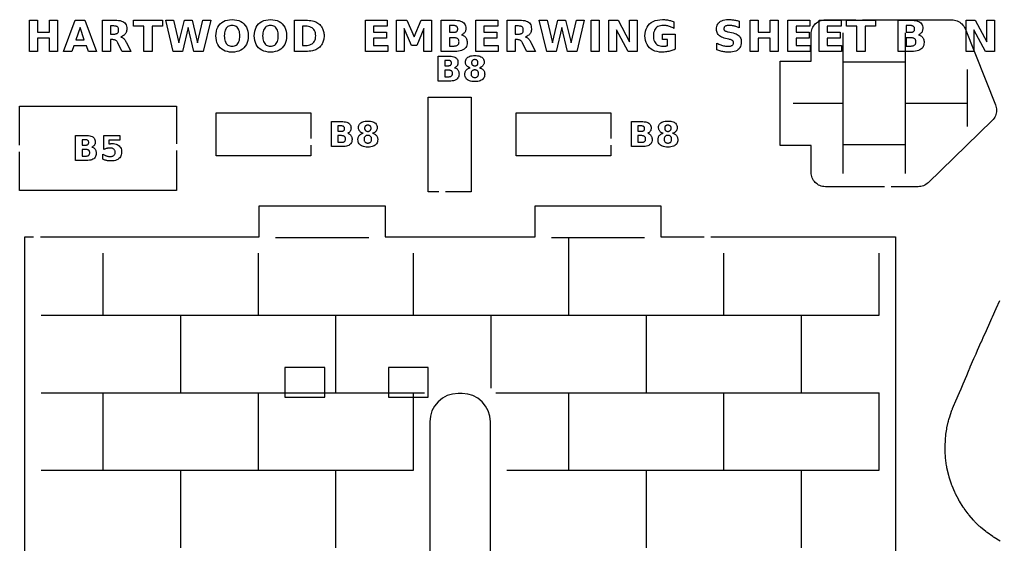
# Model space of a CAD drawing. Header units: millimetres. Extents: x 8 to 297, y 5 to 291.
# Drawn here: x 8.4 to 103, y 239.3 to 290.1 of the extents above; entities that cross this region are included whole.
import ezdxf

# ---------------------------------------------------------------- set-up
doc = ezdxf.new("R2010")
doc.units = ezdxf.units.MM
for name, color, linetype in [('CUT', 1, 'CONTINUOUS'), ('ENGRAVE', 5, 'CONTINUOUS'), ('SCORE', 7, 'CONTINUOUS')]:
    doc.layers.add(name, color=color, linetype=linetype)

msp = doc.modelspace()

# ---------------------------------------------------------------- linework, layer by layer
at = {"layer": 'CUT', "color": 1}
for points in [[(92.0059, 273.925), (86.2982, 273.925), (86.1652, 273.9315), (86.0317, 273.9513), (85.9008, 273.9841), (85.7738, 274.0296), (85.6518, 274.0873), (85.536, 274.1567), (85.4277, 274.237), (85.3277, 274.3277), (85.237, 274.4277), (85.1567, 274.536), (85.0873, 274.6518), (85.0296, 274.7738), (84.9841, 274.9008), (84.9513, 275.0317), (84.9315, 275.1652), (84.925, 275.2982), (84.925, 277.925), (81.925, 277.925), (81.925, 286.075), (84.925, 286.075), (84.925, 288.7018), (84.9315, 288.8348), (84.9513, 288.9683), (84.9841, 289.0992), (85.0296, 289.2262), (85.0873, 289.3482), (85.1567, 289.464), (85.237, 289.5723), (85.3277, 289.6723), (85.4277, 289.763), (85.536, 289.8433), (85.6518, 289.9127), (85.7738, 289.9704), (85.9008, 290.0159), (86.0317, 290.0487), (86.1652, 290.0685), (86.2982, 290.075), (89.2409, 290.075)], [(89.8909, 290.075), (98.5217, 290.075), (98.656, 290.0683), (98.7909, 290.0481), (98.923, 290.0147), (99.0512, 289.9683), (99.1742, 289.9094), (99.2908, 289.8387), (99.3997, 289.7567), (99.5001, 289.6644), (99.5908, 289.5626), (99.6709, 289.4523), (99.7397, 289.3346), (99.7958, 289.2124), (102.7471, 281.8343), (102.7904, 281.7082), (102.8216, 281.5767), (102.8398, 281.4428), (102.8447, 281.3077), (102.8363, 281.1728), (102.8147, 281.0394), (102.7802, 280.9087), (102.7329, 280.7821), (102.6735, 280.6607), (102.6024, 280.5457), (102.5204, 280.4383), (102.4295, 280.3408), (96.2294, 274.3129), (96.1314, 274.2264), (96.0241, 274.1487), (95.9097, 274.0816), (95.7895, 274.0259), (95.6644, 273.982), (95.5357, 273.9504), (95.4046, 273.9313), (95.274, 273.925), (92.6559, 273.925)], [(48.95, 273.425), (47.925, 273.425), (47.925, 282.575), (52.075, 282.575), (52.075, 273.425), (49.6, 273.425)], [(8.425, 277.9373), (8.425, 281.7123), (23.575, 281.7123), (23.575, 278.0873)], [(36.575, 277.95), (36.575, 276.925), (27.425, 276.925), (27.425, 281.075), (36.575, 281.075), (36.575, 278.6)], [(65.575, 277.95), (65.575, 276.925), (56.425, 276.925), (56.425, 281.075), (65.575, 281.075), (65.575, 278.6)], [(23.575, 277.4373), (23.575, 273.5623), (8.425, 273.5623), (8.425, 277.2873)], [(10.4333, 269.075), (31.5917, 269.075), (31.5917, 272.075), (43.7417, 272.075), (43.7417, 269.075), (58.2583, 269.075), (58.2583, 272.075), (70.4083, 272.075), (70.4083, 269.075), (74.5833, 269.075)], [(26.8667, 196.925), (8.925, 196.925), (8.925, 269.075), (9.7833, 269.075)], [(75.2333, 269.075), (93.075, 269.075), (93.075, 196.925), (70.4083, 196.925), (70.4083, 193.925), (58.2583, 193.925), (58.2583, 196.925), (43.7417, 196.925), (43.7417, 193.925), (31.5917, 193.925), (31.5917, 196.925), (27.5167, 196.925)], [(103.1849, 239.652), (102.6039, 240.0004), (102.5589, 240.0286), (102.5145, 240.0577), (102.4706, 240.0877), (101.9255, 240.4765), (101.883, 240.5082), (101.8411, 240.5407), (101.7998, 240.574), (101.2967, 240.9968), (101.257, 241.0316), (101.218, 241.067), (101.1797, 241.1033), (100.7163, 241.5597), (100.6796, 241.5973), (100.6437, 241.6355), (100.6085, 241.6745), (100.1838, 242.1643), (100.1501, 242.2046), (100.1173, 242.2456), (100.0853, 242.2872), (99.699, 242.8105), (99.6685, 242.8535), (99.6389, 242.8971), (99.6102, 242.9413), (99.2626, 243.4991), (99.2355, 243.5447), (99.2093, 243.5908), (99.184, 243.6374), (98.8761, 244.2319), (98.8526, 244.2796), (98.83, 244.3277), (98.8085, 244.3762), (98.5457, 245.0007), (98.5241, 245.0553), (98.5037, 245.1103), (98.4845, 245.1659), (98.268, 245.8406), (98.2523, 245.8932), (98.2377, 245.946), (98.2242, 245.9992), (98.0545, 246.729), (98.0413, 246.793), (98.0296, 246.8572), (98.0195, 246.9218), (97.9182, 247.6922), (97.9129, 247.739), (97.9084, 247.7859), (97.9047, 247.8328), (97.8814, 248.2194), (97.8799, 248.2486), (97.8788, 248.2778), (97.878, 248.3071), (97.8709, 248.7345), (97.8709, 248.7754), (97.8714, 248.8163), (97.8726, 248.8571), (97.8974, 249.4125), (97.8996, 249.4496), (97.9022, 249.4867), (97.9054, 249.5238), (97.9412, 249.8791), (97.9449, 249.9122), (97.949, 249.9452), (97.9536, 249.9781), (98.0284, 250.4734), (98.0357, 250.517), (98.0438, 250.5605), (98.0525, 250.6038), (98.1753, 251.1634), (98.181, 251.188), (98.1869, 251.2126), (98.193, 251.2371), (98.2463, 251.4428), (98.2587, 251.4873), (98.2718, 251.5316), (98.2857, 251.5756), (98.5361, 252.3239), (98.5531, 252.3717), (98.571, 252.4192), (98.5898, 252.4663), (98.6888, 252.7013), (98.6921, 252.7091), (98.9098, 253.2169), (99.2578, 254.0266), (99.4123, 254.3923), (99.605, 254.8495), (99.6077, 254.8557), (99.9564, 255.6712), (99.9574, 255.6737), (100.1289, 256.0724), (100.1296, 256.0741), (100.307, 256.4851), (100.309, 256.4897), (100.662, 257.2993), (100.6634, 257.3024), (100.871, 257.7753), (100.872, 257.7773), (101.0182, 258.1089), (101.3726, 258.9189), (101.3749, 258.9242), (101.6243, 259.4876), (101.7318, 259.7315), (101.7324, 259.733), (102.0877, 260.5368), (102.3774, 261.1998), (102.3783, 261.2018), (102.4402, 261.3429), (102.445, 261.3538), (102.8059, 262.1565), (103.1533, 262.9319)], [(53.925, 234.8037), (53.925, 251.1963), (53.8723, 251.7316), (53.7172, 252.2427), (53.4655, 252.7137), (53.1266, 253.1266), (52.7137, 253.4655), (52.2427, 253.7172), (51.7316, 253.8723), (51.1963, 253.925), (50.8037, 253.925), (50.2684, 253.8723), (49.7573, 253.7172), (49.2863, 253.4655), (48.8734, 253.1266), (48.5345, 252.7137), (48.2828, 252.2427), (48.1277, 251.7316), (48.075, 251.1963), (48.075, 234.8037)]]:
    msp.add_lwpolyline(points, dxfattribs=at)
for points in [[(37.925, 256.425), (34.075, 256.425), (34.075, 253.575), (37.925, 253.575), (37.925, 256.425)], [(47.925, 256.425), (44.075, 256.425), (44.075, 253.575), (47.925, 253.575), (47.925, 256.425)]]:
    msp.add_lwpolyline(points, close=True, dxfattribs=at)
at = {"layer": 'ENGRAVE', "color": 5}
for points in [[(12.1047, 287), (11.3214, 287), (11.3214, 288.2878), (10.1658, 288.2878), (10.1658, 287), (9.3825, 287), (9.3825, 290.0375), (10.1658, 290.0375), (10.1658, 288.8799), (11.3214, 288.8799), (11.3214, 290.0375), (12.1047, 290.0375), (12.1047, 287)], [(15.0708, 287), (14.8796, 287.5534), (13.6548, 287.5534), (13.4615, 287), (12.6742, 287), (13.7992, 290.0375), (14.7331, 290.0375), (15.8582, 287), (15.0708, 287)], [(18.144, 289.9872), (18.2818, 289.948), (18.4017, 289.8976), (18.5039, 289.8361), (18.5893, 289.7625), (18.6593, 289.6758), (18.7137, 289.5762), (18.7525, 289.4636), (18.7758, 289.3379), (18.7836, 289.1993), (18.7796, 289.1019), (18.7674, 289.0105), (18.7472, 288.9252), (18.719, 288.8457), (18.6826, 288.7723), (18.6381, 288.7049), (18.5856, 288.6433), (18.5248, 288.5874), (18.4558, 288.5371), (18.3786, 288.4924), (18.2933, 288.4534), (18.1997, 288.4201), (18.2523, 288.4053), (18.3031, 288.3854), (18.352, 288.3603), (18.3991, 288.3301), (18.4443, 288.2948), (18.4876, 288.2543), (18.5301, 288.2075), (18.5727, 288.1533), (18.6155, 288.0918), (18.6585, 288.0228), (18.7016, 287.9464), (18.745, 287.8626), (19.1702, 287), (18.336, 287), (17.9657, 287.7548), (17.9284, 287.8267), (17.8908, 287.8907), (17.8531, 287.9466), (17.8152, 287.9944), (17.7771, 288.0343), (17.7389, 288.0661), (17.6985, 288.0916), (17.6538, 288.1124), (17.6049, 288.1286), (17.5517, 288.1402), (17.4943, 288.1472), (17.4327, 288.1495), (17.2109, 288.1495), (17.2109, 287), (16.4277, 287), (16.4277, 290.0375), (17.6239, 290.0375), (17.8151, 290.0319), (17.9885, 290.0151), (18.144, 289.9872)], [(20.4497, 287), (20.4497, 289.4455), (19.4406, 289.4455), (19.4406, 290.0375), (22.2401, 290.0375), (22.2401, 289.4455), (21.233, 289.4455), (21.233, 287), (20.4497, 287)], [(25.6253, 287.8301), (26.1502, 290.0375), (26.8949, 290.0375), (26.1787, 287), (25.2754, 287), (24.724, 289.3092), (24.1788, 287), (23.2755, 287), (22.5532, 290.0375), (23.304, 290.0375), (23.8289, 287.8301), (24.3497, 290.0375), (25.1045, 290.0375), (25.6253, 287.8301)], [(30.1092, 289.6733), (30.236, 289.5248), (30.3398, 289.3584), (30.4205, 289.1744), (30.4781, 288.9726), (30.5127, 288.753), (30.5243, 288.5157), (30.5127, 288.279), (30.4781, 288.06), (30.4205, 287.8586), (30.3398, 287.6748), (30.236, 287.5086), (30.1092, 287.3601), (29.962, 287.232), (29.7973, 287.1273), (29.6148, 287.0458), (29.4148, 286.9876), (29.1971, 286.9526), (28.9618, 286.941), (28.727, 286.9526), (28.5098, 286.9876), (28.3099, 287.0458), (28.1276, 287.1273), (27.9627, 287.232), (27.8153, 287.3601), (27.6882, 287.5086), (27.5842, 287.6748), (27.5033, 287.8586), (27.4455, 288.06), (27.4108, 288.279), (27.3993, 288.5157), (27.4108, 288.753), (27.4455, 288.9726), (27.5033, 289.1744), (27.5842, 289.3584), (27.6882, 289.5248), (27.8153, 289.6733), (27.9627, 289.8014), (28.1276, 289.9062), (28.3099, 289.9877), (28.5098, 290.0459), (28.727, 290.0808), (28.9618, 290.0924), (29.1971, 290.0808), (29.4148, 290.0459), (29.6148, 289.9877), (29.7973, 289.9062), (29.962, 289.8014), (30.1092, 289.6733)], [(28.4063, 289.2603), (28.346, 289.1662), (28.2967, 289.06), (28.2583, 288.9419), (28.2309, 288.8118), (28.2145, 288.6698), (28.209, 288.5157), (28.2145, 288.3623), (28.2309, 288.2207), (28.2583, 288.091), (28.2967, 287.9732), (28.346, 287.8672), (28.4063, 287.7731), (28.4766, 287.6923), (28.5558, 287.6262), (28.6439, 287.5747), (28.7409, 287.538), (28.8469, 287.516), (28.9618, 287.5086), (29.0773, 287.516), (29.1837, 287.538), (29.2812, 287.5747), (29.3696, 287.6262), (29.4489, 287.6923), (29.5192, 287.7731), (29.5795, 287.8672), (29.6288, 287.9732), (29.6672, 288.091), (29.6946, 288.2207), (29.7111, 288.3623), (29.7166, 288.5157), (29.7111, 288.6698), (29.6946, 288.8118), (29.6672, 288.9419), (29.6288, 289.06), (29.5795, 289.1662), (29.5192, 289.2603), (29.4489, 289.3412), (29.3696, 289.4073), (29.2812, 289.4587), (29.1837, 289.4954), (29.0773, 289.5175), (28.9618, 289.5248), (28.8469, 289.5175), (28.7409, 289.4954), (28.6439, 289.4587), (28.5558, 289.4073), (28.4766, 289.3412), (28.4063, 289.2603)], [(33.818, 289.6733), (33.9448, 289.5248), (34.0485, 289.3584), (34.1292, 289.1744), (34.1869, 288.9726), (34.2215, 288.753), (34.233, 288.5157), (34.2215, 288.279), (34.1869, 288.06), (34.1292, 287.8586), (34.0485, 287.6748), (33.9448, 287.5086), (33.818, 287.3601), (33.6708, 287.232), (33.506, 287.1273), (33.3236, 287.0458), (33.1235, 286.9876), (32.9058, 286.9526), (32.6705, 286.941), (32.4358, 286.9526), (32.2185, 286.9876), (32.0187, 287.0458), (31.8363, 287.1273), (31.6715, 287.232), (31.524, 287.3601), (31.3969, 287.5086), (31.2929, 287.6748), (31.212, 287.8586), (31.1542, 288.06), (31.1195, 288.279), (31.108, 288.5157), (31.1195, 288.753), (31.1542, 288.9726), (31.212, 289.1744), (31.2929, 289.3584), (31.3969, 289.5248), (31.524, 289.6733), (31.6715, 289.8014), (31.8363, 289.9062), (32.0187, 289.9877), (32.2185, 290.0459), (32.4358, 290.0808), (32.6705, 290.0924), (32.9058, 290.0808), (33.1235, 290.0459), (33.3236, 289.9877), (33.506, 289.9062), (33.6708, 289.8014), (33.818, 289.6733)], [(32.1151, 289.2603), (32.0548, 289.1662), (32.0054, 289.06), (31.9671, 288.9419), (31.9397, 288.8118), (31.9232, 288.6698), (31.9177, 288.5157), (31.9232, 288.3623), (31.9397, 288.2207), (31.9671, 288.091), (32.0054, 287.9732), (32.0548, 287.8672), (32.1151, 287.7731), (32.1853, 287.6923), (32.2645, 287.6262), (32.3526, 287.5747), (32.4496, 287.538), (32.5556, 287.516), (32.6705, 287.5086), (32.786, 287.516), (32.8925, 287.538), (32.9899, 287.5747), (33.0783, 287.6262), (33.1576, 287.6923), (33.2279, 287.7731), (33.2882, 287.8672), (33.3376, 287.9732), (33.376, 288.091), (33.4034, 288.2207), (33.4198, 288.3623), (33.4253, 288.5157), (33.4198, 288.6698), (33.4034, 288.8118), (33.376, 288.9419), (33.3376, 289.06), (33.2882, 289.1662), (33.2279, 289.2603), (33.1576, 289.3412), (33.0783, 289.4073), (32.9899, 289.4587), (32.8925, 289.4954), (32.786, 289.5175), (32.6705, 289.5248), (32.5556, 289.5175), (32.4496, 289.4954), (32.3526, 289.4587), (32.2645, 289.4073), (32.1853, 289.3412), (32.1151, 289.2603)], [(36.7255, 289.969), (36.8482, 289.9388), (36.9584, 289.9021), (37.0633, 289.8578), (37.1628, 289.8058), (37.2569, 289.7462), (37.3457, 289.679), (37.429, 289.6042), (37.4972, 289.5339), (37.5592, 289.4602), (37.6152, 289.3829), (37.665, 289.3022), (37.7088, 289.2179), (37.7464, 289.1301), (37.7781, 289.0386), (37.8041, 288.9432), (37.8242, 288.8438), (37.8387, 288.7404), (37.8473, 288.6331), (37.8502, 288.5218), (37.8473, 288.4093), (37.8387, 288.3008), (37.8242, 288.1965), (37.8041, 288.0964), (37.7781, 288.0003), (37.7464, 287.9084), (37.7088, 287.8203), (37.665, 287.7358), (37.6152, 287.6549), (37.5592, 287.5775), (37.4972, 287.5036), (37.429, 287.4333), (37.3449, 287.3585), (37.2554, 287.2913), (37.1605, 287.2317), (37.0601, 287.1797), (36.9543, 287.1354), (36.8431, 287.0987), (36.7197, 287.0685), (36.5773, 287.0439), (36.4159, 287.0247), (36.2355, 287.011), (36.0361, 287.0027), (35.8177, 287), (34.9917, 287), (34.9917, 290.0375), (35.8177, 290.0375), (36.0385, 290.0348), (36.2396, 290.0266), (36.4212, 290.0128), (36.5831, 289.9937), (36.7255, 289.969)], [(43.8861, 288.2878), (42.6348, 288.2878), (42.6348, 287.592), (44.0102, 287.592), (44.0102, 287), (41.8516, 287), (41.8516, 290.0375), (43.9654, 290.0375), (43.9654, 289.4455), (42.6348, 289.4455), (42.6348, 288.8799), (43.8861, 288.8799), (43.8861, 288.2878)], [(48.2438, 287), (47.5033, 287), (47.5033, 289.2217), (46.8034, 287.5839), (46.307, 287.5839), (45.6071, 289.2217), (45.6071, 287), (44.8645, 287), (44.8645, 290.0375), (45.8614, 290.0375), (46.5531, 288.4119), (47.2489, 290.0375), (48.2438, 290.0375), (48.2438, 287)], [(51.5818, 288.2867), (51.6164, 288.2135), (51.6433, 288.1353), (51.6625, 288.0521), (51.6741, 287.9639), (51.6779, 287.8708), (51.6696, 287.7305), (51.6449, 287.6027), (51.6036, 287.4873), (51.5459, 287.3843), (51.4716, 287.2938), (51.3809, 287.2157), (51.2733, 287.1498), (51.1485, 287.0958), (51.0065, 287.0539), (50.8474, 287.024), (50.671, 287.006), (50.4775, 287), (49.1775, 287), (49.1775, 290.0375), (50.3534, 290.0375), (50.5547, 290.0322), (50.7365, 290.0163), (50.8989, 289.9897), (51.042, 289.9525), (51.1657, 289.9047), (51.27, 289.8463), (51.3567, 289.7761), (51.4277, 289.6932), (51.4828, 289.5976), (51.5223, 289.4891), (51.5459, 289.3679), (51.5538, 289.2339), (51.5509, 289.1618), (51.5423, 289.0934), (51.5279, 289.0287), (51.5077, 288.9676), (51.4817, 288.9102), (51.45, 288.8565), (51.4128, 288.8068), (51.3705, 288.7617), (51.3229, 288.7209), (51.2701, 288.6847), (51.2121, 288.6529), (51.1489, 288.6256), (51.2299, 288.5977), (51.3045, 288.563), (51.3727, 288.5213), (51.4347, 288.4728), (51.4903, 288.4173), (51.5396, 288.355), (51.5818, 288.2867)], [(50.6749, 288.943), (50.7041, 288.9722), (50.728, 289.0058), (50.7466, 289.0437), (50.7599, 289.0858), (50.7679, 289.1323), (50.7705, 289.183), (50.7679, 289.2332), (50.7599, 289.2792), (50.7466, 289.3211), (50.728, 289.3589), (50.7041, 289.3925), (50.6749, 289.4221), (50.6405, 289.4473), (50.6012, 289.4679), (50.5569, 289.4839), (50.5076, 289.4953), (50.4534, 289.5022), (50.3941, 289.5045), (49.9608, 289.5045), (49.9608, 288.8616), (50.3941, 288.8616), (50.4534, 288.8638), (50.5076, 288.8706), (50.5569, 288.8819), (50.6012, 288.8977), (50.6405, 288.9181), (50.6749, 288.943)], [(54.5545, 288.8799), (54.5545, 288.2878), (53.3033, 288.2878), (53.3033, 287.592), (54.6786, 287.592), (54.6786, 287), (52.52, 287), (52.52, 290.0375), (54.6339, 290.0375), (54.6339, 289.4455), (53.3033, 289.4455), (53.3033, 288.8799), (54.5545, 288.8799)], [(57.0938, 290.0151), (57.2493, 289.9872), (57.3871, 289.948), (57.507, 289.8976), (57.6092, 289.8361), (57.6946, 289.7625), (57.7646, 289.6758), (57.819, 289.5762), (57.8578, 289.4636), (57.8811, 289.3379), (57.8889, 289.1993), (57.8849, 289.1019), (57.8728, 289.0105), (57.8525, 288.9252), (57.8243, 288.8457), (57.7879, 288.7723), (57.7434, 288.7049), (57.6909, 288.6433), (57.6301, 288.5874), (57.5611, 288.5371), (57.4839, 288.4924), (57.3986, 288.4534), (57.305, 288.4201), (57.3577, 288.4053), (57.4084, 288.3854), (57.4573, 288.3603), (57.5044, 288.3301), (57.5496, 288.2948), (57.5929, 288.2543), (57.6354, 288.2075), (57.678, 288.1533), (57.7208, 288.0918), (57.7638, 288.0228), (57.8069, 287.9464), (57.8503, 287.8626), (58.2755, 287), (57.4413, 287), (57.071, 287.7548), (57.0337, 287.8267), (56.9961, 287.8907), (56.9584, 287.9466), (56.9205, 287.9944), (56.8824, 288.0343), (56.8442, 288.0661), (56.8038, 288.0916), (56.7591, 288.1124), (56.7102, 288.1286), (56.657, 288.1402), (56.5996, 288.1472), (56.538, 288.1495), (56.3162, 288.1495), (56.3162, 287), (55.533, 287), (55.533, 290.0375), (56.7292, 290.0375), (56.9204, 290.0319), (57.0938, 290.0151)], [(62.2467, 290.0375), (62.9913, 290.0375), (62.2751, 287), (61.3718, 287), (60.8205, 289.3092), (60.2752, 287), (59.3719, 287), (58.6497, 290.0375), (59.4004, 290.0375), (59.9253, 287.8301), (60.4461, 290.0375), (61.2009, 290.0375), (61.7218, 287.8301), (62.2467, 290.0375)], [(64.4539, 287), (63.6707, 287), (63.6707, 290.0375), (64.4539, 290.0375), (64.4539, 287)], [(68.1098, 287), (67.2349, 287), (66.1302, 289.0833), (66.1302, 287), (65.3876, 287), (65.3876, 290.0375), (66.2625, 290.0375), (67.3672, 287.9542), (67.3672, 290.0375), (68.1098, 290.0375), (68.1098, 287)], [(71.2679, 287.0379), (71.1634, 287.0122), (71.0577, 286.9904), (70.9509, 286.9726), (70.843, 286.9588), (70.7339, 286.9489), (70.6237, 286.943), (70.5124, 286.941), (70.2682, 286.9528), (70.0415, 286.9881), (69.8323, 287.047), (69.6407, 287.1295), (69.4666, 287.2356), (69.31, 287.3652), (69.1745, 287.515), (69.0636, 287.6816), (68.9773, 287.8649), (68.9157, 288.0651), (68.8788, 288.282), (68.8665, 288.5157), (68.879, 288.7518), (68.9166, 288.9705), (68.9794, 289.1718), (69.0672, 289.3557), (69.1801, 289.5222), (69.3181, 289.6713), (69.4779, 289.8), (69.6563, 289.9053), (69.8532, 289.9872), (70.0686, 290.0457), (70.3026, 290.0807), (70.5551, 290.0924), (70.6554, 290.0909), (70.7544, 290.0861), (70.8519, 290.0782), (70.948, 290.0671), (71.0427, 290.0529), (71.1359, 290.0355), (71.2276, 290.015), (71.3176, 289.9914), (71.4058, 289.9648), (71.4922, 289.9351), (71.5769, 289.9024), (71.6598, 289.8666), (71.6598, 289.238), (71.5751, 289.2841), (71.4906, 289.3261), (71.4063, 289.3641), (71.3221, 289.398), (71.2381, 289.4278), (71.1543, 289.4536), (71.0705, 289.4754), (70.9866, 289.4932), (70.9027, 289.507), (70.8188, 289.5169), (70.7348, 289.5228), (70.6507, 289.5248), (70.5007, 289.5176), (70.3626, 289.4958), (70.2364, 289.4595), (70.1222, 289.4086), (70.0199, 289.3433), (69.9295, 289.2634), (69.8521, 289.17), (69.7888, 289.0641), (69.7395, 288.9457), (69.7043, 288.8149), (69.6832, 288.6715), (69.6762, 288.5157), (69.683, 288.3611), (69.7033, 288.2187), (69.7372, 288.0885), (69.7847, 287.9705), (69.8457, 287.8647), (69.9203, 287.7711), (70.0074, 287.6909), (70.1059, 287.6253), (70.2158, 287.5742), (70.3372, 287.5378), (70.4699, 287.5159), (70.6141, 287.5086), (70.6543, 287.5091), (70.6936, 287.5103), (70.7318, 287.5124), (70.7692, 287.5154), (70.8055, 287.5192), (70.8409, 287.5239), (70.8753, 287.5295), (70.9084, 287.536), (70.9404, 287.5435), (70.9712, 287.5519), (71.0007, 287.5613), (71.0291, 287.5717), (71.0291, 288.1617), (70.551, 288.1617), (70.551, 288.6866), (71.7717, 288.6866), (71.7717, 287.2258), (71.6735, 287.1803), (71.5739, 287.1388), (71.4732, 287.1012), (71.3712, 287.0676), (71.2679, 287.0379)], [(77.6482, 289.4238), (77.5679, 289.4473), (77.4882, 289.4679), (77.4096, 289.4853), (77.3324, 289.4995), (77.2568, 289.5106), (77.1826, 289.5185), (77.1098, 289.5232), (77.0386, 289.5248), (76.9491, 289.5227), (76.8677, 289.5162), (76.7944, 289.5055), (76.7293, 289.4905), (76.6724, 289.4711), (76.6235, 289.4475), (76.5825, 289.4194), (76.5489, 289.3865), (76.5228, 289.3488), (76.5042, 289.3065), (76.493, 289.2593), (76.4893, 289.2074), (76.4918, 289.1682), (76.4993, 289.132), (76.5119, 289.0988), (76.5295, 289.0686), (76.5521, 289.0414), (76.5798, 289.0172), (76.6141, 288.995), (76.6565, 288.9739), (76.7072, 288.9539), (76.7661, 288.9349), (76.8331, 288.917), (76.9084, 288.9002), (77.242, 288.8331), (77.4028, 288.7962), (77.5472, 288.7535), (77.6754, 288.7049), (77.7873, 288.6504), (77.8829, 288.5901), (77.9622, 288.5238), (78.0275, 288.4498), (78.0809, 288.3661), (78.1225, 288.2726), (78.1521, 288.1694), (78.1699, 288.0565), (78.1759, 287.9338), (78.1676, 287.7735), (78.1427, 287.6274), (78.1013, 287.4957), (78.0434, 287.3782), (77.9689, 287.275), (77.8778, 287.1862), (77.7697, 287.1112), (77.6442, 287.05), (77.5012, 287.0023), (77.3407, 286.9682), (77.1628, 286.9478), (76.9674, 286.941), (76.871, 286.9425), (76.7745, 286.9471), (76.678, 286.9547), (76.5813, 286.9654), (76.4845, 286.9791), (76.3875, 286.9959), (76.2906, 287.0157), (76.1936, 287.0384), (76.0966, 287.0641), (75.9996, 287.0927), (75.9026, 287.1242), (75.8057, 287.1587), (75.8057, 287.8199), (75.9021, 287.7705), (75.9975, 287.7253), (76.0918, 287.6844), (76.185, 287.6477), (76.2771, 287.6152), (76.3682, 287.587), (76.4582, 287.563), (76.5471, 287.5434), (76.635, 287.5282), (76.7218, 287.5173), (76.8075, 287.5108), (76.8921, 287.5086), (76.9742, 287.511), (77.0497, 287.5181), (77.1184, 287.53), (77.1805, 287.5466), (77.236, 287.568), (77.2847, 287.5941), (77.3264, 287.6246), (77.3605, 287.6592), (77.387, 287.6978), (77.4059, 287.7406), (77.4173, 287.7874), (77.4211, 287.8382), (77.4185, 287.8839), (77.4108, 287.9259), (77.3979, 287.9644), (77.3799, 287.9992), (77.3568, 288.0304), (77.3285, 288.0579), (77.2925, 288.0833), (77.2463, 288.1077), (77.1899, 288.1312), (77.1232, 288.1538), (77.0463, 288.1755), (76.9592, 288.1963), (76.6561, 288.2634), (76.511, 288.2992), (76.3795, 288.3414), (76.2616, 288.3901), (76.1574, 288.4452), (76.0668, 288.5067), (75.9898, 288.5747), (75.9254, 288.65), (75.8728, 288.7336), (75.8319, 288.8255), (75.8026, 288.9255), (75.7851, 289.0339), (75.7792, 289.1505), (75.7874, 289.2959), (75.8118, 289.4297), (75.8525, 289.5518), (75.9094, 289.6623), (75.9827, 289.7611), (76.0722, 289.8483), (76.177, 289.9229), (76.296, 289.9839), (76.4292, 290.0314), (76.5767, 290.0653), (76.7385, 290.0857), (76.9145, 290.0924), (76.9983, 290.0914), (77.0829, 290.0883), (77.1683, 290.083), (77.2545, 290.0757), (77.3414, 290.0663), (77.4292, 290.0548), (77.5179, 290.0412), (77.6076, 290.0255), (77.6983, 290.0078), (77.79, 289.9879), (77.8827, 289.9659), (77.9765, 289.9419), (77.9765, 289.299), (77.8934, 289.3348), (77.811, 289.3675), (77.7293, 289.3972), (77.6482, 289.4238)], [(81.7524, 290.0375), (81.7524, 287), (80.9691, 287), (80.9691, 288.2878), (79.8135, 288.2878), (79.8135, 287), (79.0302, 287), (79.0302, 290.0375), (79.8135, 290.0375), (79.8135, 288.8799), (80.9691, 288.8799), (80.9691, 290.0375), (81.7524, 290.0375)], [(84.7185, 288.8799), (84.7185, 288.2878), (83.4673, 288.2878), (83.4673, 287.592), (84.8426, 287.592), (84.8426, 287), (82.684, 287), (82.684, 290.0375), (84.7979, 290.0375), (84.7979, 289.4455), (83.4673, 289.4455), (83.4673, 288.8799), (84.7185, 288.8799)], [(87.7314, 288.2878), (86.4802, 288.2878), (86.4802, 287.592), (87.8556, 287.592), (87.8556, 287), (85.6969, 287), (85.6969, 290.0375), (87.8108, 290.0375), (87.8108, 289.4455), (86.4802, 289.4455), (86.4802, 288.8799), (87.7314, 288.8799), (87.7314, 288.2878)], [(89.3569, 289.4455), (88.3477, 289.4455), (88.3477, 290.0375), (91.1472, 290.0375), (91.1472, 289.4455), (90.1401, 289.4455), (90.1401, 287), (89.3569, 287), (89.3569, 289.4455)], [(95.7404, 288.2867), (95.7749, 288.2135), (95.8018, 288.1353), (95.8211, 288.0521), (95.8326, 287.9639), (95.8364, 287.8708), (95.8282, 287.7305), (95.8034, 287.6027), (95.7622, 287.4873), (95.7044, 287.3843), (95.6301, 287.2938), (95.5394, 287.2157), (95.4318, 287.1498), (95.307, 287.0958), (95.165, 287.0539), (95.0059, 287.024), (94.8296, 287.006), (94.6361, 287), (93.336, 287), (93.336, 290.0375), (94.512, 290.0375), (94.7132, 290.0322), (94.895, 290.0163), (95.0575, 289.9897), (95.2005, 289.9525), (95.3242, 289.9047), (95.4285, 289.8463), (95.5152, 289.7761), (95.5862, 289.6932), (95.6414, 289.5976), (95.6808, 289.4891), (95.7044, 289.3679), (95.7123, 289.2339), (95.7094, 289.1618), (95.7008, 289.0934), (95.6864, 289.0287), (95.6662, 288.9676), (95.6403, 288.9102), (95.6086, 288.8565), (95.5714, 288.8068), (95.529, 288.7617), (95.4814, 288.7209), (95.4286, 288.6847), (95.3706, 288.6529), (95.3075, 288.6256), (95.3884, 288.5977), (95.463, 288.563), (95.5312, 288.5213), (95.5932, 288.4728), (95.6488, 288.4173), (95.6981, 288.355), (95.7404, 288.2867)], [(94.8334, 288.943), (94.8626, 288.9722), (94.8865, 289.0058), (94.9051, 289.0437), (94.9184, 289.0858), (94.9264, 289.1323), (94.929, 289.183), (94.9264, 289.2332), (94.9184, 289.2792), (94.9051, 289.3211), (94.8865, 289.3589), (94.8626, 289.3925), (94.8334, 289.4221), (94.7991, 289.4473), (94.7597, 289.4679), (94.7154, 289.4839), (94.6661, 289.4953), (94.6119, 289.5022), (94.5527, 289.5045), (94.1193, 289.5045), (94.1193, 288.8616), (94.5527, 288.8616), (94.6119, 288.8638), (94.6661, 288.8706), (94.7154, 288.8819), (94.7597, 288.8977), (94.7991, 288.9181), (94.8334, 288.943)], [(102.6353, 287), (101.7604, 287), (100.6557, 289.0833), (100.6557, 287), (99.9131, 287), (99.9131, 290.0375), (100.7879, 290.0375), (101.8927, 287.9542), (101.8927, 290.0375), (102.6353, 290.0375), (102.6353, 287)], [(14.6822, 288.1169), (14.2672, 289.3254), (13.8501, 288.1169), (14.6822, 288.1169)], [(17.9262, 288.816), (17.9529, 288.8564), (17.9736, 288.9033), (17.9885, 288.9567), (17.9974, 289.0168), (18.0003, 289.0833), (17.9974, 289.1492), (17.9885, 289.2086), (17.9736, 289.2614), (17.9529, 289.3076), (17.9262, 289.3473), (17.8935, 289.3804), (17.854, 289.4077), (17.8068, 289.4301), (17.7519, 289.4475), (17.6892, 289.4599), (17.6187, 289.4674), (17.5405, 289.4699), (17.2109, 289.4699), (17.2109, 288.6907), (17.5405, 288.6907), (17.6187, 288.6932), (17.6892, 288.7008), (17.7519, 288.7136), (17.8068, 288.7314), (17.854, 288.7543), (17.8935, 288.7822), (17.9262, 288.816)], [(36.5951, 287.6978), (36.6985, 287.7573), (36.7892, 287.8301), (36.8666, 287.9154), (36.9299, 288.0127), (36.9792, 288.122), (37.0143, 288.2433), (37.0354, 288.3766), (37.0425, 288.5218), (37.0355, 288.6664), (37.0144, 288.799), (36.9794, 288.9196), (36.9304, 289.0282), (36.8673, 289.1248), (36.7902, 289.2095), (36.6997, 289.2816), (36.5965, 289.3406), (36.4804, 289.3865), (36.3517, 289.4193), (36.2101, 289.4389), (36.0557, 289.4455), (35.775, 289.4455), (35.775, 287.592), (36.0557, 287.592), (36.2095, 287.5987), (36.3506, 287.6185), (36.4792, 287.6516), (36.5951, 287.6978)], [(56.9988, 288.7822), (57.0315, 288.816), (57.0582, 288.8564), (57.0789, 288.9033), (57.0938, 288.9567), (57.1027, 289.0168), (57.1056, 289.0833), (57.1027, 289.1492), (57.0938, 289.2086), (57.0789, 289.2614), (57.0582, 289.3076), (57.0315, 289.3473), (56.9988, 289.3804), (56.9593, 289.4077), (56.9121, 289.4301), (56.8572, 289.4475), (56.7945, 289.4599), (56.724, 289.4674), (56.6458, 289.4699), (56.3162, 289.4699), (56.3162, 288.6907), (56.6458, 288.6907), (56.724, 288.6932), (56.7945, 288.7008), (56.8572, 288.7136), (56.9121, 288.7314), (56.9593, 288.7543), (56.9988, 288.7822)], [(50.812, 287.6688), (50.8417, 287.7105), (50.8649, 287.7579), (50.8814, 287.8109), (50.8913, 287.8695), (50.8946, 287.9338), (50.8913, 287.9969), (50.8815, 288.0544), (50.8651, 288.1065), (50.8422, 288.1531), (50.8127, 288.1942), (50.7766, 288.2299), (50.7339, 288.26), (50.6846, 288.2847), (50.6286, 288.3039), (50.5659, 288.3176), (50.4966, 288.3258), (50.4206, 288.3285), (49.9608, 288.3285), (49.9608, 287.533), (50.4206, 287.533), (50.496, 287.5358), (50.5649, 287.5441), (50.6273, 287.558), (50.6833, 287.5773), (50.7327, 287.6023), (50.7756, 287.6327), (50.812, 287.6688)], [(94.9705, 287.6688), (95.0002, 287.7105), (95.0234, 287.7579), (95.0399, 287.8109), (95.0498, 287.8695), (95.0531, 287.9338), (95.0499, 287.9969), (95.04, 288.0544), (95.0236, 288.1065), (95.0007, 288.1531), (94.9712, 288.1942), (94.9351, 288.2299), (94.8925, 288.26), (94.8431, 288.2847), (94.7871, 288.3039), (94.7245, 288.3176), (94.6551, 288.3258), (94.5791, 288.3285), (94.1193, 288.3285), (94.1193, 287.533), (94.5791, 287.533), (94.6545, 287.5358), (94.7234, 287.5441), (94.7859, 287.558), (94.8418, 287.5773), (94.8912, 287.6023), (94.9341, 287.6327), (94.9705, 287.6688)], [(50.6502, 285.3539), (50.6998, 285.315), (50.7443, 285.2707), (50.7837, 285.2208), (50.8175, 285.1662), (50.8452, 285.1076), (50.8667, 285.045), (50.8821, 284.9785), (50.8913, 284.9079), (50.8944, 284.8334), (50.8878, 284.7212), (50.868, 284.619), (50.835, 284.5266), (50.7887, 284.4443), (50.7293, 284.3718), (50.6567, 284.3093), (50.5706, 284.2566), (50.4708, 284.2135), (50.3573, 284.1799), (50.2299, 284.156), (50.0889, 284.1416), (49.9341, 284.1368), (48.894, 284.1368), (48.894, 286.5668), (49.8348, 286.5668), (49.9958, 286.5626), (50.1412, 286.5498), (50.2712, 286.5286), (50.3856, 286.4988), (50.4846, 286.4606), (50.568, 286.4138), (50.6374, 286.3577), (50.6942, 286.2914), (50.7383, 286.2149), (50.7698, 286.1281), (50.7888, 286.0311), (50.7951, 285.9239), (50.7928, 285.8663), (50.7859, 285.8115), (50.7743, 285.7597), (50.7582, 285.7109), (50.7374, 285.665), (50.7121, 285.622), (50.6823, 285.5823), (50.6484, 285.5461), (50.6103, 285.5136), (50.5681, 285.4846), (50.5217, 285.4591), (50.4712, 285.4373), (50.5359, 285.415), (50.5956, 285.3872), (50.6502, 285.3539)], [(49.9581, 285.6333), (49.9976, 285.6424), (50.033, 285.655), (50.0645, 285.6713), (50.092, 285.6912), (50.1153, 285.7146), (50.1344, 285.7415), (50.1493, 285.7717), (50.1599, 285.8055), (50.1663, 285.8426), (50.1684, 285.8832), (50.1663, 285.9234), (50.1599, 285.9602), (50.1493, 285.9937), (50.1344, 286.0239), (50.1153, 286.0509), (50.092, 286.0745), (50.0645, 286.0946), (50.033, 286.1111), (49.9976, 286.1239), (49.9581, 286.1331), (49.9147, 286.1386), (49.8673, 286.1404), (49.5207, 286.1404), (49.5207, 285.6261), (49.8673, 285.6261), (49.9147, 285.6279), (49.9581, 285.6333)], [(51.7711, 285.5154), (51.7185, 285.5516), (51.672, 285.5917), (51.6315, 285.6358), (51.5972, 285.6839), (51.5691, 285.7357), (51.5473, 285.7913), (51.5317, 285.8507), (51.5223, 285.9139), (51.5192, 285.9809), (51.5256, 286.0794), (51.5447, 286.1697), (51.5766, 286.2519), (51.6212, 286.3259), (51.6786, 286.3919), (51.7487, 286.4496), (51.8312, 286.4989), (51.9256, 286.5392), (52.0319, 286.5705), (52.1502, 286.5929), (52.2804, 286.6063), (52.4226, 286.6108), (52.5637, 286.6063), (52.6931, 286.593), (52.8107, 286.5707), (52.9166, 286.5395), (53.0107, 286.4994), (53.0931, 286.4505), (53.1632, 286.3929), (53.2206, 286.327), (53.2652, 286.2529), (53.2971, 286.1705), (53.3162, 286.0798), (53.3226, 285.9809), (53.3195, 285.9139), (53.31, 285.8507), (53.2943, 285.7913), (53.2723, 285.7357), (53.2441, 285.6839), (53.2095, 285.6358), (53.1688, 285.5917), (53.1221, 285.5516), (53.0693, 285.5154), (53.0106, 285.4832), (52.9458, 285.455), (52.875, 285.4308), (52.9541, 285.4056), (53.0265, 285.3757), (53.0921, 285.341), (53.151, 285.3016), (53.2031, 285.2575), (53.2486, 285.2086), (53.2871, 285.1551), (53.3186, 285.0971), (53.3432, 285.0346), (53.3607, 284.9677), (53.3712, 284.8963), (53.3747, 284.8204), (53.368, 284.7049), (53.348, 284.5991), (53.3147, 284.5032), (53.268, 284.4171), (53.208, 284.3408), (53.1346, 284.2744), (53.0482, 284.2179), (52.9488, 284.1717), (52.8366, 284.1358), (52.7114, 284.1101), (52.5734, 284.0947), (52.4226, 284.0896), (52.2711, 284.0947), (52.1326, 284.1101), (52.0069, 284.1358), (51.8941, 284.1717), (51.7942, 284.2179), (51.7072, 284.2744), (51.6334, 284.3408), (51.5729, 284.4171), (51.5259, 284.5032), (51.4924, 284.5991), (51.4722, 284.7049), (51.4655, 284.8204), (51.469, 284.8963), (51.4795, 284.9677), (51.4971, 285.0346), (51.5216, 285.0971), (51.5531, 285.1551), (51.5917, 285.2086), (51.6371, 285.2575), (51.6892, 285.3016), (51.7481, 285.341), (51.8137, 285.3757), (51.8861, 285.4056), (51.9652, 285.4308), (51.8944, 285.455), (51.8297, 285.4832), (51.7711, 285.5154)], [(52.1206, 285.8283), (52.1318, 285.7892), (52.1475, 285.7539), (52.1676, 285.7223), (52.1922, 285.6944), (52.221, 285.6706), (52.2536, 285.651), (52.2901, 285.6358), (52.3304, 285.625), (52.3746, 285.6185), (52.4226, 285.6163), (52.4695, 285.6185), (52.5128, 285.625), (52.5524, 285.6358), (52.5882, 285.651), (52.6203, 285.6706), (52.6488, 285.6944), (52.6732, 285.7223), (52.6931, 285.7539), (52.7086, 285.7892), (52.7197, 285.8283), (52.7263, 285.871), (52.7285, 285.9174), (52.7263, 285.9638), (52.7197, 286.0065), (52.7086, 286.0454), (52.6931, 286.0805), (52.6732, 286.1119), (52.6488, 286.1396), (52.6203, 286.1632), (52.5882, 286.1825), (52.5524, 286.1976), (52.5128, 286.2083), (52.4695, 286.2147), (52.4226, 286.2169), (52.3746, 286.2147), (52.3304, 286.2082), (52.2901, 286.1974), (52.2536, 286.1822), (52.221, 286.1626), (52.1922, 286.1388), (52.1676, 286.1109), (52.1475, 286.0795), (52.1318, 286.0444), (52.1206, 286.0057), (52.1139, 285.9634), (52.1117, 285.9174), (52.1139, 285.871), (52.1206, 285.8283)], [(50.0539, 284.5832), (50.0986, 284.5987), (50.1382, 284.6186), (50.1725, 284.643), (50.2016, 284.6718), (50.2254, 284.7052), (50.2439, 284.7431), (50.2572, 284.7855), (50.2651, 284.8324), (50.2677, 284.8839), (50.2651, 284.9343), (50.2572, 284.9804), (50.2441, 285.022), (50.2258, 285.0593), (50.2022, 285.0922), (50.1733, 285.1207), (50.1392, 285.1448), (50.0997, 285.1646), (50.0549, 285.1799), (50.0048, 285.1909), (49.9493, 285.1975), (49.8885, 285.1996), (49.5207, 285.1996), (49.5207, 284.5633), (49.8885, 284.5633), (49.9488, 284.5655), (50.004, 284.5721), (50.0539, 284.5832)], [(52.2671, 285.2001), (52.2243, 285.1814), (52.1861, 285.1574), (52.1524, 285.128), (52.1235, 285.0937), (52.0999, 285.0548), (52.0816, 285.0112), (52.0685, 284.9631), (52.0606, 284.9103), (52.058, 284.853), (52.0606, 284.7956), (52.0685, 284.7429), (52.0816, 284.6949), (52.0999, 284.6515), (52.1235, 284.6128), (52.1524, 284.5787), (52.1861, 284.5496), (52.2243, 284.5258), (52.2671, 284.5073), (52.3144, 284.4941), (52.3662, 284.4861), (52.4226, 284.4835), (52.4783, 284.4861), (52.5296, 284.4941), (52.5764, 284.5073), (52.6186, 284.5258), (52.6563, 284.5496), (52.6895, 284.5787), (52.7178, 284.6128), (52.741, 284.6515), (52.7591, 284.6949), (52.7719, 284.7429), (52.7797, 284.7956), (52.7823, 284.853), (52.7797, 284.9108), (52.7719, 284.9639), (52.7591, 285.0123), (52.741, 285.0559), (52.7178, 285.0947), (52.6895, 285.1288), (52.6563, 285.1579), (52.6186, 285.1817), (52.5764, 285.2003), (52.5296, 285.2135), (52.4783, 285.2214), (52.4226, 285.2241), (52.3662, 285.2214), (52.3144, 285.2134), (52.2671, 285.2001)], [(40.3122, 279.017), (40.3617, 278.9782), (40.4062, 278.9339), (40.4456, 278.884), (40.4795, 278.8294), (40.5071, 278.7708), (40.5286, 278.7082), (40.544, 278.6417), (40.5532, 278.5711), (40.5563, 278.4966), (40.5497, 278.3844), (40.5299, 278.2821), (40.4969, 278.1898), (40.4507, 278.1074), (40.3913, 278.035), (40.3187, 277.9725), (40.2326, 277.9198), (40.1328, 277.8767), (40.0192, 277.8431), (39.8919, 277.8192), (39.7508, 277.8048), (39.596, 277.8), (38.556, 277.8), (38.556, 280.23), (39.4967, 280.23), (39.6577, 280.2258), (39.8032, 280.213), (39.9331, 280.1918), (40.0476, 280.162), (40.1465, 280.1238), (40.23, 280.077), (40.2994, 280.0209), (40.3561, 279.9546), (40.4003, 279.878), (40.4318, 279.7913), (40.4507, 279.6943), (40.457, 279.5871), (40.4547, 279.5294), (40.4478, 279.4747), (40.4363, 279.4229), (40.4201, 279.3741), (40.3994, 279.3282), (40.374, 279.2852), (40.3443, 279.2455), (40.3104, 279.2093), (40.2723, 279.1767), (40.2301, 279.1477), (40.1837, 279.1223), (40.1331, 279.1005), (40.1979, 279.0782), (40.2576, 279.0504), (40.3122, 279.017)], [(41.4331, 279.1786), (41.3805, 279.2147), (41.334, 279.2549), (41.2935, 279.299), (41.2592, 279.347), (41.2311, 279.3988), (41.2093, 279.4545), (41.1937, 279.5139), (41.1843, 279.5771), (41.1812, 279.6441), (41.1876, 279.7425), (41.2067, 279.8329), (41.2386, 279.9151), (41.2832, 279.9891), (41.3406, 280.055), (41.4107, 280.1128), (41.4931, 280.1621), (41.5875, 280.2023), (41.6939, 280.2337), (41.8122, 280.2561), (41.9424, 280.2695), (42.0845, 280.274), (42.2257, 280.2695), (42.355, 280.2561), (42.4727, 280.2339), (42.5786, 280.2027), (42.6727, 280.1626), (42.7551, 280.1136), (42.8252, 280.0561), (42.8826, 279.9902), (42.9272, 279.9161), (42.9591, 279.8337), (42.9782, 279.743), (42.9846, 279.6441), (42.9814, 279.5771), (42.972, 279.5139), (42.9563, 279.4545), (42.9343, 279.3988), (42.906, 279.347), (42.8715, 279.299), (42.8307, 279.2549), (42.784, 279.2147), (42.7313, 279.1786), (42.6725, 279.1464), (42.6078, 279.1182), (42.537, 279.0939), (42.6161, 279.0688), (42.6884, 279.0389), (42.7541, 279.0042), (42.8129, 278.9648), (42.8651, 278.9207), (42.9105, 278.8718), (42.9491, 278.8183), (42.9806, 278.7603), (43.0051, 278.6978), (43.0226, 278.6309), (43.0331, 278.5595), (43.0367, 278.4836), (43.03, 278.3681), (43.01, 278.2623), (42.9766, 278.1664), (42.93, 278.0803), (42.8699, 278.004), (42.7966, 277.9375), (42.7101, 277.8811), (42.6108, 277.8349), (42.4985, 277.799), (42.3734, 277.7733), (42.2354, 277.7579), (42.0845, 277.7528), (41.9331, 277.7579), (41.7945, 277.7733), (41.6689, 277.799), (41.5561, 277.8349), (41.4562, 277.8811), (41.3692, 277.9375), (41.2953, 278.004), (41.2349, 278.0803), (41.1879, 278.1664), (41.1543, 278.2623), (41.1342, 278.3681), (41.1275, 278.4836), (41.131, 278.5595), (41.1415, 278.6309), (41.159, 278.6978), (41.1835, 278.7603), (41.2151, 278.8183), (41.2536, 278.8718), (41.299, 278.9207), (41.3512, 278.9648), (41.4101, 279.0042), (41.4757, 279.0389), (41.5481, 279.0688), (41.6271, 279.0939), (41.5564, 279.1182), (41.4917, 279.1464), (41.4331, 279.1786)], [(69.3122, 279.017), (69.3617, 278.9782), (69.4062, 278.9339), (69.4456, 278.884), (69.4795, 278.8294), (69.5071, 278.7708), (69.5286, 278.7082), (69.544, 278.6417), (69.5532, 278.5711), (69.5563, 278.4966), (69.5497, 278.3844), (69.5299, 278.2821), (69.4969, 278.1898), (69.4507, 278.1074), (69.3913, 278.035), (69.3187, 277.9725), (69.2326, 277.9198), (69.1328, 277.8767), (69.0192, 277.8431), (68.8919, 277.8192), (68.7508, 277.8048), (68.596, 277.8), (67.556, 277.8), (67.556, 280.23), (68.4967, 280.23), (68.6577, 280.2258), (68.8032, 280.213), (68.9331, 280.1918), (69.0476, 280.162), (69.1465, 280.1238), (69.23, 280.077), (69.2994, 280.0209), (69.3561, 279.9546), (69.4003, 279.878), (69.4318, 279.7913), (69.4507, 279.6943), (69.457, 279.5871), (69.4547, 279.5294), (69.4478, 279.4747), (69.4363, 279.4229), (69.4201, 279.3741), (69.3994, 279.3282), (69.374, 279.2852), (69.3443, 279.2455), (69.3104, 279.2093), (69.2723, 279.1767), (69.2301, 279.1477), (69.1837, 279.1223), (69.1331, 279.1005), (69.1979, 279.0782), (69.2576, 279.0504), (69.3122, 279.017)], [(70.4331, 279.1786), (70.3805, 279.2147), (70.334, 279.2549), (70.2935, 279.299), (70.2592, 279.347), (70.2311, 279.3988), (70.2093, 279.4545), (70.1937, 279.5139), (70.1843, 279.5771), (70.1812, 279.6441), (70.1876, 279.7425), (70.2067, 279.8329), (70.2386, 279.9151), (70.2832, 279.9891), (70.3406, 280.055), (70.4107, 280.1128), (70.4931, 280.1621), (70.5875, 280.2023), (70.6939, 280.2337), (70.8122, 280.2561), (70.9424, 280.2695), (71.0845, 280.274), (71.2257, 280.2695), (71.355, 280.2561), (71.4727, 280.2339), (71.5786, 280.2027), (71.6727, 280.1626), (71.7551, 280.1136), (71.8252, 280.0561), (71.8826, 279.9902), (71.9272, 279.9161), (71.9591, 279.8337), (71.9782, 279.743), (71.9846, 279.6441), (71.9814, 279.5771), (71.972, 279.5139), (71.9563, 279.4545), (71.9343, 279.3988), (71.906, 279.347), (71.8715, 279.299), (71.8307, 279.2549), (71.784, 279.2147), (71.7313, 279.1786), (71.6725, 279.1464), (71.6078, 279.1182), (71.537, 279.0939), (71.6161, 279.0688), (71.6884, 279.0389), (71.7541, 279.0042), (71.8129, 278.9648), (71.8651, 278.9207), (71.9105, 278.8718), (71.9491, 278.8183), (71.9806, 278.7603), (72.0051, 278.6978), (72.0226, 278.6309), (72.0331, 278.5595), (72.0367, 278.4836), (72.03, 278.3681), (72.01, 278.2623), (71.9766, 278.1664), (71.93, 278.0803), (71.8699, 278.004), (71.7966, 277.9375), (71.7101, 277.8811), (71.6108, 277.8349), (71.4985, 277.799), (71.3734, 277.7733), (71.2354, 277.7579), (71.0845, 277.7528), (70.9331, 277.7579), (70.7945, 277.7733), (70.6689, 277.799), (70.5561, 277.8349), (70.4562, 277.8811), (70.3692, 277.9375), (70.2953, 278.004), (70.2349, 278.0803), (70.1879, 278.1664), (70.1543, 278.2623), (70.1342, 278.3681), (70.1275, 278.4836), (70.131, 278.5595), (70.1415, 278.6309), (70.159, 278.6978), (70.1835, 278.7603), (70.2151, 278.8183), (70.2536, 278.8718), (70.299, 278.9207), (70.3512, 278.9648), (70.4101, 279.0042), (70.4757, 279.0389), (70.5481, 279.0688), (70.6271, 279.0939), (70.5564, 279.1182), (70.4917, 279.1464), (70.4331, 279.1786)], [(39.6201, 279.2965), (39.6595, 279.3055), (39.695, 279.3182), (39.7264, 279.3345), (39.7539, 279.3544), (39.7773, 279.3778), (39.7964, 279.4046), (39.8113, 279.4349), (39.8219, 279.4687), (39.8283, 279.5058), (39.8304, 279.5464), (39.8283, 279.5865), (39.8219, 279.6234), (39.8113, 279.6569), (39.7964, 279.6871), (39.7773, 279.714), (39.7539, 279.7377), (39.7264, 279.7578), (39.695, 279.7743), (39.6595, 279.7871), (39.6201, 279.7963), (39.5767, 279.8017), (39.5293, 279.8036), (39.1826, 279.8036), (39.1826, 279.2893), (39.5293, 279.2893), (39.5767, 279.2911), (39.6201, 279.2965)], [(41.7826, 279.4914), (41.7938, 279.4524), (41.8094, 279.4171), (41.8296, 279.3855), (41.8542, 279.3576), (41.883, 279.3337), (41.9156, 279.3142), (41.9521, 279.299), (41.9924, 279.2882), (42.0365, 279.2817), (42.0845, 279.2795), (42.1315, 279.2817), (42.1747, 279.2882), (42.2143, 279.299), (42.2502, 279.3142), (42.2823, 279.3337), (42.3107, 279.3576), (42.3351, 279.3855), (42.355, 279.4171), (42.3706, 279.4524), (42.3816, 279.4914), (42.3883, 279.5342), (42.3905, 279.5806), (42.3883, 279.627), (42.3816, 279.6697), (42.3706, 279.7086), (42.355, 279.7437), (42.3351, 279.7751), (42.3107, 279.8028), (42.2823, 279.8264), (42.2502, 279.8457), (42.2143, 279.8608), (42.1747, 279.8715), (42.1315, 279.8779), (42.0845, 279.8801), (42.0365, 279.8779), (41.9924, 279.8714), (41.9521, 279.8605), (41.9156, 279.8454), (41.883, 279.8258), (41.8542, 279.802), (41.8296, 279.7741), (41.8094, 279.7426), (41.7938, 279.7076), (41.7826, 279.6689), (41.7759, 279.6265), (41.7736, 279.5806), (41.7759, 279.5342), (41.7826, 279.4914)], [(68.6201, 279.2965), (68.6595, 279.3055), (68.695, 279.3182), (68.7264, 279.3345), (68.7539, 279.3544), (68.7773, 279.3778), (68.7964, 279.4046), (68.8113, 279.4349), (68.8219, 279.4687), (68.8283, 279.5058), (68.8304, 279.5464), (68.8283, 279.5865), (68.8219, 279.6234), (68.8113, 279.6569), (68.7964, 279.6871), (68.7773, 279.714), (68.7539, 279.7377), (68.7264, 279.7578), (68.695, 279.7743), (68.6595, 279.7871), (68.6201, 279.7963), (68.5767, 279.8017), (68.5293, 279.8036), (68.1826, 279.8036), (68.1826, 279.2893), (68.5293, 279.2893), (68.5767, 279.2911), (68.6201, 279.2965)], [(70.7826, 279.4914), (70.7938, 279.4524), (70.8094, 279.4171), (70.8296, 279.3855), (70.8542, 279.3576), (70.883, 279.3337), (70.9156, 279.3142), (70.9521, 279.299), (70.9924, 279.2882), (71.0365, 279.2817), (71.0845, 279.2795), (71.1315, 279.2817), (71.1747, 279.2882), (71.2143, 279.299), (71.2502, 279.3142), (71.2823, 279.3337), (71.3107, 279.3576), (71.3351, 279.3855), (71.355, 279.4171), (71.3706, 279.4524), (71.3816, 279.4914), (71.3883, 279.5342), (71.3905, 279.5806), (71.3883, 279.627), (71.3816, 279.6697), (71.3706, 279.7086), (71.355, 279.7437), (71.3351, 279.7751), (71.3107, 279.8028), (71.2823, 279.8264), (71.2502, 279.8457), (71.2143, 279.8608), (71.1747, 279.8715), (71.1315, 279.8779), (71.0845, 279.8801), (71.0365, 279.8779), (70.9924, 279.8714), (70.9521, 279.8605), (70.9156, 279.8454), (70.883, 279.8258), (70.8542, 279.802), (70.8296, 279.7741), (70.8094, 279.7426), (70.7938, 279.7076), (70.7826, 279.6689), (70.7759, 279.6265), (70.7736, 279.5806), (70.7759, 279.5342), (70.7826, 279.4914)], [(15.5905, 277.6794), (15.64, 277.6405), (15.6845, 277.5962), (15.724, 277.5463), (15.7578, 277.4917), (15.7854, 277.4331), (15.807, 277.3705), (15.8223, 277.304), (15.8316, 277.2335), (15.8346, 277.159), (15.828, 277.0467), (15.8082, 276.9445), (15.7752, 276.8522), (15.729, 276.7698), (15.6696, 276.6974), (15.597, 276.6349), (15.5109, 276.5822), (15.4111, 276.539), (15.2975, 276.5055), (15.1702, 276.4815), (15.0292, 276.4671), (14.8743, 276.4623), (13.8343, 276.4623), (13.8343, 278.8924), (14.7751, 278.8924), (14.936, 278.8881), (15.0815, 278.8754), (15.2115, 278.8541), (15.3259, 278.8244), (15.4249, 278.7861), (15.5083, 278.7394), (15.5777, 278.6833), (15.6344, 278.6169), (15.6786, 278.5404), (15.7101, 278.4536), (15.729, 278.3566), (15.7354, 278.2495), (15.733, 278.1918), (15.7261, 278.1371), (15.7146, 278.0853), (15.6985, 278.0364), (15.6777, 277.9905), (15.6523, 277.9475), (15.6226, 277.9078), (15.5887, 277.8717), (15.5506, 277.8391), (15.5084, 277.8101), (15.462, 277.7847), (15.4115, 277.7628), (15.4762, 277.7405), (15.5359, 277.7127), (15.5905, 277.6794)], [(14.8984, 277.9588), (14.9378, 277.9679), (14.9733, 277.9805), (15.0047, 277.9968), (15.0322, 278.0167), (15.0556, 278.0401), (15.0747, 278.067), (15.0896, 278.0973), (15.1002, 278.131), (15.1066, 278.1682), (15.1087, 278.2088), (15.1066, 278.2489), (15.1002, 278.2857), (15.0896, 278.3192), (15.0747, 278.3495), (15.0556, 278.3764), (15.0322, 278.4), (15.0047, 278.4201), (14.9733, 278.4366), (14.9378, 278.4494), (14.8984, 278.4586), (14.855, 278.4641), (14.8076, 278.4659), (14.4609, 278.4659), (14.4609, 277.9516), (14.8076, 277.9516), (14.855, 277.9534), (14.8984, 277.9588)], [(18.1132, 278.8924), (18.1132, 278.4317), (17.0552, 278.4317), (17.0552, 278.0558), (17.0791, 278.062), (17.103, 278.0678), (17.127, 278.0731), (17.1511, 278.0778), (17.1751, 278.0821), (17.1993, 278.0859), (17.2236, 278.0891), (17.2482, 278.0918), (17.2731, 278.0938), (17.2984, 278.0953), (17.3239, 278.0962), (17.3498, 278.0965), (17.4924, 278.0903), (17.6241, 278.0718), (17.7449, 278.0409), (17.8547, 277.9977), (17.9536, 277.9422), (18.0415, 277.8743), (18.1171, 277.7954), (18.179, 277.7067), (18.2271, 277.6084), (18.2614, 277.5003), (18.2821, 277.3825), (18.2889, 277.255), (18.2814, 277.1284), (18.259, 277.0114), (18.2216, 276.9038), (18.1692, 276.8058), (18.1019, 276.7172), (18.0196, 276.6381), (17.924, 276.57), (17.8167, 276.5142), (17.6979, 276.4709), (17.5675, 276.4399), (17.4254, 276.4213), (17.2717, 276.4151), (17.2029, 276.4162), (17.1343, 276.4196), (17.066, 276.4251), (16.9979, 276.4329), (16.93, 276.4428), (16.8623, 276.455), (16.7949, 276.4695), (16.7275, 276.4862), (16.6603, 276.5053), (16.5932, 276.5266), (16.5263, 276.5503), (16.4595, 276.5763), (16.4595, 277.0694), (16.5251, 277.033), (16.5896, 276.9998), (16.653, 276.9697), (16.7152, 276.9428), (16.7763, 276.9191), (16.8363, 276.8985), (16.8951, 276.8811), (16.9529, 276.8669), (17.0094, 276.8558), (17.0649, 276.8479), (17.1192, 276.8432), (17.1724, 276.8416), (17.2457, 276.8447), (17.3135, 276.854), (17.376, 276.8694), (17.4332, 276.8911), (17.4849, 276.919), (17.5313, 276.9531), (17.5713, 276.9924), (17.6041, 277.0362), (17.6295, 277.0843), (17.6477, 277.1368), (17.6587, 277.1937), (17.6623, 277.255), (17.6587, 277.3167), (17.6477, 277.374), (17.6295, 277.4267), (17.6041, 277.4749), (17.5713, 277.5186), (17.5313, 277.5577), (17.4849, 277.5915), (17.4332, 277.6192), (17.376, 277.6407), (17.3135, 277.6561), (17.2457, 277.6653), (17.1724, 277.6684), (17.1269, 277.6674), (17.0803, 277.6645), (17.0328, 277.6596), (16.9843, 277.6528), (16.9348, 277.6441), (16.8843, 277.6334), (16.8327, 277.6207), (16.7798, 277.6058), (16.7256, 277.5888), (16.6702, 277.5697), (16.6135, 277.5485), (16.5555, 277.5252), (16.5555, 278.8924), (18.1132, 278.8924)], [(39.7159, 278.2464), (39.7606, 278.2619), (39.8001, 278.2818), (39.8345, 278.3062), (39.8636, 278.335), (39.8874, 278.3684), (39.9059, 278.4063), (39.9191, 278.4487), (39.927, 278.4956), (39.9297, 278.5471), (39.9271, 278.5975), (39.9192, 278.6436), (39.9061, 278.6852), (39.8877, 278.7225), (39.8641, 278.7554), (39.8353, 278.7839), (39.8012, 278.808), (39.7617, 278.8277), (39.7169, 278.8431), (39.6667, 278.8541), (39.6113, 278.8606), (39.5505, 278.8628), (39.1826, 278.8628), (39.1826, 278.2264), (39.5505, 278.2264), (39.6108, 278.2286), (39.6659, 278.2353), (39.7159, 278.2464)], [(41.9291, 278.8632), (41.8863, 278.8446), (41.8481, 278.8206), (41.8143, 278.7912), (41.7855, 278.7569), (41.7619, 278.718), (41.7435, 278.6744), (41.7304, 278.6263), (41.7225, 278.5735), (41.7199, 278.5161), (41.7225, 278.4588), (41.7304, 278.4061), (41.7435, 278.3581), (41.7619, 278.3147), (41.7855, 278.276), (41.8143, 278.2419), (41.8481, 278.2128), (41.8863, 278.189), (41.9291, 278.1705), (41.9764, 278.1573), (42.0282, 278.1493), (42.0845, 278.1467), (42.1403, 278.1493), (42.1916, 278.1573), (42.2383, 278.1705), (42.2805, 278.189), (42.3182, 278.2128), (42.3514, 278.2419), (42.3798, 278.276), (42.403, 278.3147), (42.421, 278.3581), (42.4339, 278.4061), (42.4416, 278.4588), (42.4442, 278.5161), (42.4416, 278.574), (42.4339, 278.6271), (42.421, 278.6754), (42.403, 278.7191), (42.3798, 278.7579), (42.3514, 278.792), (42.3182, 278.8211), (42.2805, 278.8449), (42.2383, 278.8634), (42.1916, 278.8767), (42.1403, 278.8846), (42.0845, 278.8872), (42.0282, 278.8846), (41.9764, 278.8766), (41.9291, 278.8632)], [(68.7159, 278.2464), (68.7606, 278.2619), (68.8001, 278.2818), (68.8345, 278.3062), (68.8636, 278.335), (68.8874, 278.3684), (68.9059, 278.4063), (68.9191, 278.4487), (68.927, 278.4956), (68.9297, 278.5471), (68.9271, 278.5975), (68.9192, 278.6436), (68.9061, 278.6852), (68.8877, 278.7225), (68.8641, 278.7554), (68.8353, 278.7839), (68.8012, 278.808), (68.7617, 278.8277), (68.7169, 278.8431), (68.6667, 278.8541), (68.6113, 278.8606), (68.5505, 278.8628), (68.1826, 278.8628), (68.1826, 278.2264), (68.5505, 278.2264), (68.6108, 278.2286), (68.6659, 278.2353), (68.7159, 278.2464)], [(70.9291, 278.8632), (70.8863, 278.8446), (70.8481, 278.8206), (70.8143, 278.7912), (70.7855, 278.7569), (70.7619, 278.718), (70.7435, 278.6744), (70.7304, 278.6263), (70.7225, 278.5735), (70.7199, 278.5161), (70.7225, 278.4588), (70.7304, 278.4061), (70.7435, 278.3581), (70.7619, 278.3147), (70.7855, 278.276), (70.8143, 278.2419), (70.8481, 278.2128), (70.8863, 278.189), (70.9291, 278.1705), (70.9764, 278.1573), (71.0282, 278.1493), (71.0845, 278.1467), (71.1403, 278.1493), (71.1916, 278.1573), (71.2383, 278.1705), (71.2805, 278.189), (71.3182, 278.2128), (71.3514, 278.2419), (71.3798, 278.276), (71.403, 278.3147), (71.421, 278.3581), (71.4339, 278.4061), (71.4416, 278.4588), (71.4442, 278.5161), (71.4416, 278.574), (71.4339, 278.6271), (71.421, 278.6754), (71.403, 278.7191), (71.3798, 278.7579), (71.3514, 278.792), (71.3182, 278.8211), (71.2805, 278.8449), (71.2383, 278.8634), (71.1916, 278.8767), (71.1403, 278.8846), (71.0845, 278.8872), (71.0282, 278.8846), (70.9764, 278.8766), (70.9291, 278.8632)], [(14.9942, 276.9087), (15.0389, 276.9242), (15.0785, 276.9442), (15.1128, 276.9685), (15.1419, 276.9974), (15.1657, 277.0307), (15.1842, 277.0686), (15.1974, 277.111), (15.2054, 277.158), (15.208, 277.2094), (15.2054, 277.2598), (15.1975, 277.3059), (15.1844, 277.3476), (15.1661, 277.3848), (15.1425, 277.4177), (15.1136, 277.4462), (15.0795, 277.4703), (15.04, 277.4901), (14.9952, 277.5054), (14.9451, 277.5164), (14.8896, 277.523), (14.8288, 277.5252), (14.4609, 277.5252), (14.4609, 276.8888), (14.8288, 276.8888), (14.8891, 276.891), (14.9442, 276.8976), (14.9942, 276.9087)]]:
    msp.add_lwpolyline(points, close=True, dxfattribs=at)
at = {"layer": 'SCORE', "color": 7}
for points in [[(88, 288.8), (88, 275.2)], [(94, 288.8), (94, 275.2)], [(88, 286), (94, 286)], [(100, 285.2689), (100, 279.757)], [(83.2, 282), (88, 282)], [(94, 282), (100, 282)], [(88, 278), (94, 278)], [(33.1667, 269), (42.1667, 269)], [(59.8333, 269), (68.8333, 269)], [(61.5, 261.5), (61.5, 269)], [(16.5, 261.5), (16.5, 267.5)], [(31.5, 261.5), (31.5, 267.5)], [(46.5, 261.5), (46.5, 267.5)], [(76.5, 261.5), (76.5, 267.5)], [(91.5, 261.5), (91.5, 267.5)], [(10.5, 261.5), (91.5, 261.5)], [(24, 254), (24, 261.5)], [(39, 254), (39, 261.5)], [(54, 254.4473), (54, 261.5)], [(69, 254), (69, 261.5)], [(84, 254), (84, 261.5)], [(10.5, 254), (47.5527, 254)], [(16.5, 246.5), (16.5, 254)], [(31.5, 246.5), (31.5, 254)], [(46.5, 251.2), (46.5, 254)], [(54.4473, 254), (91.5, 254)], [(61.5, 246.5), (61.5, 254)], [(76.5, 246.5), (76.5, 254)], [(91.5, 246.5), (91.5, 254)], [(46.5, 246.5), (46.5, 251.2)], [(10.5, 246.5), (46.5, 246.5)], [(24, 239), (24, 246.5)], [(39, 239), (39, 246.5)], [(55.5, 246.5), (91.5, 246.5)], [(69, 239), (69, 246.5)], [(84, 239), (84, 246.5)]]:
    msp.add_lwpolyline(points, dxfattribs=at)

doc.saveas('drawing.dxf')
